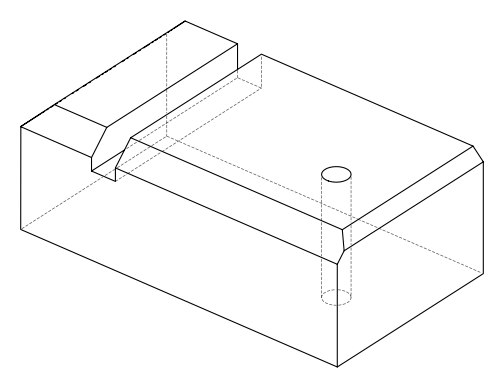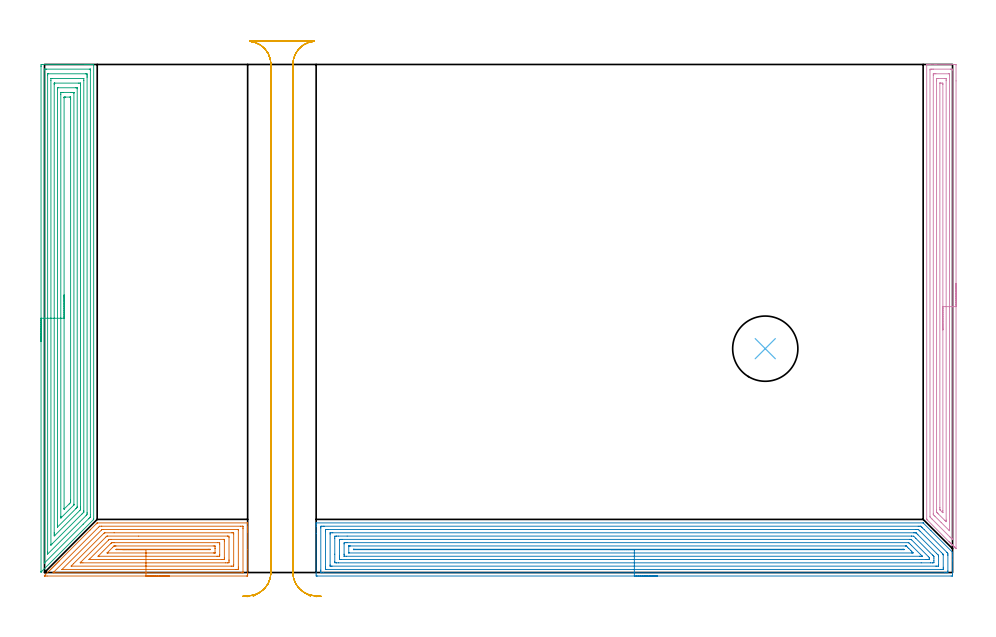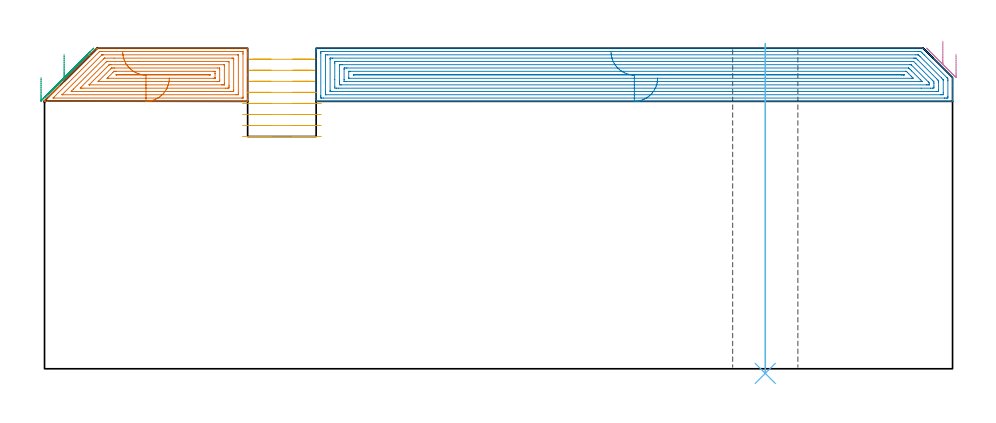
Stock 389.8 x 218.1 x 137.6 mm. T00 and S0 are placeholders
(PLAN: 6 operations, 2 tool changes, 56.4 min)
(1 AREA_MILL | FG_CHAMFER_SURFACE | UGT0205_001 | 5.68 min | 24594 mm3)
(2 AREA_MILL_1 | FG_CHAMFER_SURFACE_1 | UGT0205_001 | 19.62 min | 73126 mm3)
(3 AREA_MILL_2 | FG_CHAMFER_SURFACE_2 | UGT0205_001 | 13.69 min | 51985 mm3)
(4 AREA_MILL_3 | FG_CHAMFER_SURFACE_3 | UGT0205_001 | 8.3 min | 15840 mm3)
(5 MILL_RECTANGULAR_SLOT | SLOT_RECTANGULAR | UGT0201_094 | Follow Part, ap 5, ae 75% | 8.54 min | 238784 mm3)
(6 INDEXABLE_INSERT_DRILL_THROUGH_HOLE_FROM_SOLID | STEP1HOLE | NXT0302_027 | 0.57 min | 84657 mm3)
(TOOL UGT0205_001 | Chamfer Mill 20 x 3 x 45 deg. | D20 FL50 Z2)
(TOOL UGT0201_094 | End mill 20 mm | D20 FL38 Z4)
(TOOL NXT0302_027 | Index. Insert Drill 28mm [880-D2800L32-05] | D28 PA176 FL140 Z2)
(OP 1 AREA_MILL)
G17 G21 G94 G90
T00 M6
G54
G17 G0 G90 X53.548 Y-1.499 S1061 M3
G43 Z147.6 H0
Z124.801
G94 G1 X53.51 Z123.929 F250.
X53.396 Z123.064
X53.207 Z122.213
X52.945 Z121.381
X52.611 Z120.575
X52.208 Z119.801
X51.74 Z119.065
X51.209 Z118.373
X50.619 Z117.73
X49.976 Z117.141
X49.284 Z116.61
X48.548 Z116.141
X47.774 Z115.738
X46.968 Z115.404
X46.136 Z115.142
X45.284 Z114.953
X44.42 Z114.839
X43.548 Z114.801
X1.107 Y-1.497 Z114.803
X0.394 Y-1.495 Z114.805
X0.089 Y-1.485 Z114.815
X0.01 Y-1.476 Z114.824
X0.001 Y-1.473 Z114.826
X-0.092 Y-1.435 Z114.859
X0.009 Y-1.305 Z114.995
X0.072 Y-1.228 Z115.071
X1.679 Y0.379 Z116.677
X1.787 Y0.489 Z116.785
X2.126 Y0.826 Z117.126
X2.33 Y1.03 Z117.33
X2.557 Y1.258 Z117.556
X2.676 Y1.378 Z117.674
X2.85 Y1.551 Z117.849
X3.12 Y1.821 Z118.119
X3.288 Y1.991 Z118.285
X3.455 Y2.156 Z118.454
X3.564 Y2.265 Z118.563
X3.727 Y2.43 Z118.725
X3.89 Y2.591 Z118.889
X4.009 Y2.71 Z119.008
X4.167 Y2.869 Z119.164
X4.324 Y3.026 Z119.323
X4.453 Y3.154 Z119.452
X4.607 Y3.309 Z119.604
X4.759 Y3.46 Z119.758
X4.897 Y3.598 Z119.896
X5.046 Y3.748 Z120.044
X5.194 Y3.895 Z120.192
X5.342 Y4.043 Z120.341
X5.486 Y4.188 Z120.483
X5.628 Y4.329 Z120.627
X5.786 Y4.487 Z120.785
X5.925 Y4.627 Z120.923
X6.063 Y4.764 Z121.062
X6.23 Y4.931 Z121.229
X6.365 Y5.067 Z121.363
X6.498 Y5.199 Z121.496
X19.549 Y18.249 Z134.548
X22.225 Y20.926 Z137.224
X22.546 Y21.246 Z137.543
X22.605 Y21.295 Z137.591
X22.669 Y21.3 Z137.6
X87.093
X87.19 Y21.294 Z137.592
X87.2 Y21.1 Z137.398
Y19.552 Z135.851
Y19.128 Z135.424
Y18.916 Z135.213
Y18.249 Z134.546
Y18.037 Z134.334
Y17.37 Z133.664
Y9.93 Z126.227
Y-0.54 Z115.756
X87.196 Y-1.085 Z115.211
X87.191 Y-1.491 Z114.805
X87.063 Y-1.495 Z114.802
X86.648 Y-1.5 Z114.8
X43.548 Y-1.499 Z114.801
Y-0.085 Z116.215
X4.009 Y-0.083 Z116.217
X3.883 Y-0.082 Z116.218
X3.749 Y-0.079 Z116.221
X3.692 Y-0.077 Z116.223
X3.694 Y-0.068 Z116.232
X3.777 Y0.022 Z116.322
X3.868 Y0.117 Z116.417
X4.009 Y0.259 Z116.559
X23.216 Y19.465 Z135.765
X23.558 Y19.803 Z136.103
X23.63 Y19.869 Z136.169
X23.686 Y19.88 Z136.18
X24.447 Y19.885 Z136.185
X24.569
X84.105 Y19.886 Z136.186
X84.871 Y19.884 Z136.184
X84.996 Y19.883 Z136.183
X85.187 Y19.879 Z136.179
X85.192 Y19.818 Z136.118
X85.198 Y19.684 Z135.984
X85.2 Y19.128 Z135.428
Y18.803 Z135.103
X85.199 Y0.348 Z116.648
X85.193 Y0.022 Z116.322
X85.19 Y-0.068 Z116.232
X85.177 Y-0.079 Z116.221
X85.158 Y-0.081 Z116.219
X85.063 Y-0.084 Z116.216
X84.871 Y-0.085 Z116.215
X84.749 Y-0.086 Z116.214
X43.548 Y-0.085 Z116.215
Y1.33 Z117.63
X7.786 Y1.331 Z117.631
X7.585 Y1.333 Z117.633
X7.563 Y1.334 Z117.634
X7.549 Y1.337 Z117.637
X7.555 Y1.349 Z117.649
X7.563 Y1.363 Z117.663
X24.447 Y18.248 Z134.548
X24.629 Y18.422 Z134.722
X24.664 Y18.453 Z134.753
X24.684 Y18.465 Z134.765
X24.735 Y18.467 Z134.767
X24.885 Y18.47 Z134.77
X25.11 Y18.471 Z134.771
X25.335
X82.87
X83.094 Y18.469 Z134.769
X83.168 Y18.467 Z134.767
X83.187 Y18.465 Z134.765
X83.192 Y18.423 Z134.723
X83.197 Y18.354 Z134.654
X83.199 Y18.249 Z134.549
X83.2 Y18.144 Z134.444
Y2.325 Z118.625
X83.199 Y1.551 Z117.851
X83.197 Y1.449 Z117.749
X83.19 Y1.348 Z117.648
X83.094 Y1.336 Z117.636
X82.429 Y1.33 Z117.63
X82.205 Y1.329 Z117.629
X43.548 Y1.33 Z117.63
Y2.744 Z119.044
X11.687 Y2.745 Z119.045
X11.52 Y2.748 Z119.048
X11.416 Y2.752 Z119.052
X11.484 Y2.83 Z119.13
X11.541 Y2.89 Z119.19
X12.423 Y3.775 Z120.075
X25.335 Y16.686 Z132.986
X25.685 Y17.024 Z133.324
X25.727 Y17.05 Z133.35
X25.795 Y17.054 Z133.354
X25.938 Y17.056 Z133.356
X29.872 Y17.057 Z133.357
X80.428
X80.746 Y17.055 Z133.355
X81.115 Y17.05 Z133.35
X81.19 Y17.037 Z133.337
X81.195 Y16.897 Z133.197
X81.2 Y16.607 Z132.907
X81.199 Y3.309 Z119.609
X81.19 Y2.927 Z119.227
X81.182 Y2.75 Z119.05
X80.997 Y2.746 Z119.046
X80.428 Y2.743 Z119.043
X80.112
X43.548 Y2.744 Z119.044
Y4.158 Z120.458
X16.478 Y4.159 Z120.459
X15.589 Y4.16 Z120.46
X15.561 Y4.162 Z120.462
X15.298 Y4.188 Z120.488
X15.425 Y4.322 Z120.622
X15.561 Y4.462 Z120.762
X26.224 Y15.125 Z131.425
X26.471 Y15.368 Z131.668
X26.723 Y15.612 Z131.912
X27.083 Y15.641 Z131.941
X27.112 Y15.642 Z131.942
X40.41 Y15.643 Z131.943
X78.621 Y15.642 Z131.942
X78.651 Y15.641 Z131.941
X79.19 Y15.612 Z131.912
X79.199 Y15.071 Z131.371
X79.2 Y5.402 Z121.702
Y5.067 Z121.367
X79.198 Y4.526 Z120.826
X79.19 Y4.188 Z120.488
X78.681 Y4.158 Z120.458
X78.651
X77.793 Y4.157 Z120.457
X43.548 Y4.158 Z120.458
Y5.572 Z121.872
X19.355 Y5.574 Z121.874
X19.234 Y5.576 Z121.876
X19.15 Y5.58 Z121.88
X19.14 Y5.582 Z121.882
X19.149 Y5.594 Z121.894
X19.176 Y5.625 Z121.925
X19.246 Y5.698 Z121.998
X19.305 Y5.757 Z122.057
X27.403 Y13.855 Z130.155
X27.702 Y14.151 Z130.451
X27.747 Y14.192 Z130.492
X27.775 Y14.215 Z130.515
X27.813 Y14.222 Z130.522
X28.001 Y14.224 Z130.524
X28.512 Y14.228 Z130.528
X76.874 Y14.229 Z130.529
X77. Y14.228 Z130.528
X77.101 Y14.225 Z130.525
X77.166 Y14.222 Z130.522
X77.19 Y14.215 Z130.515
X77.192 Y14.177 Z130.477
X77.197 Y13.855 Z130.155
X77.2 Y13.533 Z129.833
Y6.502 Z122.802
X77.198 Y5.945 Z122.245
X77.195 Y5.628 Z121.928
X77.191 Y5.583 Z121.883
X77.156 Y5.578 Z121.878
X77.063 Y5.575 Z121.875
X76.874 Y5.573 Z121.873
X76.363 Y5.572 Z121.872
X75.985 Y5.571 Z121.871
X43.548 Y5.572 Z121.872
Y6.986 Z123.286
X23.392 Y6.988 Z123.288
X23.052 Y6.992 Z123.292
X23.007 Y6.994 Z123.294
X23.025 Y7.018 Z123.318
X23.072 Y7.072 Z123.372
X23.131 Y7.134 Z123.434
X23.188 Y7.19 Z123.49
X28.49 Y12.492 Z128.792
X28.624 Y12.625 Z128.925
X28.733 Y12.73 Z129.03
X28.806 Y12.797 Z129.097
X28.89 Y12.808 Z129.108
X29.056 Y12.811 Z129.111
X29.778 Y12.814 Z129.114
X29.941 Y12.815 Z129.115
X74.372 Y12.814 Z129.114
X75.097 Y12.808 Z129.108
X75.19 Y12.805 Z129.105
X75.197 Y12.404 Z128.704
X75.199 Y12.199 Z128.499
X75.2 Y7.601 Z123.901
X75.198 Y7.499 Z123.799
X75.191 Y7.294 Z123.594
X75.178 Y6.992 Z123.292
X75.097 Y6.99 Z123.29
X74.932 Y6.987 Z123.287
X74.208 Y6.986 Z123.286
X74.045
X43.548
Y8.401 Z124.701
X27.295
X27.112 Y8.402 Z124.702
X26.93 Y8.405 Z124.705
X26.88 Y8.408 Z124.708
X26.868 Y8.41 Z124.71
X26.911 Y8.457 Z124.757
X26.988 Y8.54 Z124.84
X27.029 Y8.582 Z124.882
X27.07 Y8.624 Z124.924
X29.279 Y10.833 Z127.133
X29.665 Y11.218 Z127.518
X29.722 Y11.273 Z127.573
X29.778 Y11.324 Z127.624
X29.871 Y11.393 Z127.693
X29.955 Y11.396 Z127.696
X30.13 Y11.398 Z127.698
X30.483 Y11.4 Z127.7
X30.667
X72.431
X73.14 Y11.396 Z127.696
X73.167 Y11.394 Z127.694
X73.19 Y11.346 Z127.646
X73.194 Y11.218 Z127.518
X73.2 Y10.458 Z126.758
Y10.339 Z126.639
Y8.582 Z124.882
X73.199 Y8.487 Z124.787
X73.198 Y8.439 Z124.739
X73.194 Y8.416 Z124.716
X73.192 Y8.41 Z124.71
X73.165 Y8.407 Z124.707
X72.799 Y8.402 Z124.702
X72.614 Y8.4 Z124.7
X43.548 Y8.401 Z124.701
Y9.815 Z126.115
X30.938 Y9.816 Z126.116
X30.768 Y9.82 Z126.12
X30.731 Y9.822 Z126.122
X30.732 Y9.827 Z126.127
X30.754 Y9.854 Z126.154
X30.798 Y9.899 Z126.199
X30.863 Y9.96 Z126.26
X30.886 Y9.978 Z126.278
X30.938 Y9.982 Z126.282
X31.025 Y9.985 Z126.285
X31.197 Y9.986 Z126.286
X31.555
X70.296
X70.654 Y9.985 Z126.285
X71.014 Y9.983 Z126.283
X71.176 Y9.979 Z126.279
X71.19 Y9.9 Z126.2
X71.178 Y9.821 Z126.121
X70.828 Y9.816 Z126.116
X70.654 Y9.815 Z126.115
X43.548
X42.677 Z126.153
X41.812 Z126.267
X40.96 Z126.456
X40.128 Z126.718
X39.322 Z127.052
X38.548 Z127.455
X37.813 Z127.924
X37.12 Z128.455
X36.477 Z129.044
X35.888 Z129.687
X35.357 Z130.379
X34.888 Z131.115
X34.485 Z131.889
X34.152 Z132.695
X33.889 Z133.527
X33.7 Z134.379
X33.587 Z135.244
X33.549 Z136.115
G0 Z147.6
M5
M2
(OP 2 AREA_MILL_1)
G17 G21 G94 G90
T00 M6
G54
G17 G0 G90 X263.2 Y-1.5 S1061 M3
G43 Z147.6 H0
Z124.8
G94 G1 X263.162 Z123.928 F250.
X263.048 Z123.064
X262.859 Z122.212
X262.597 Z121.38
X262.263 Z120.574
X261.86 Z119.8
X261.392 Z119.064
X260.86 Z118.372
X260.271 Z117.729
X259.628 Z117.14
X258.936 Z116.608
X258.2 Z116.14
X257.426 Z115.737
X256.62 Z115.403
X255.788 Z115.141
X254.937 Z114.952
X254.072 Z114.838
X253.2 Z114.8
X117.197
X116.78 Y-1.496 Z114.802
X116.61 Y-1.492 Z114.806
X116.6 Y-1.085 Z115.212
Y16.782 Z133.077
Y19.709 Z136.005
Y20.006 Z136.301
Y20.601 Z136.9
Y20.885 Z137.184
Y21.02 Z137.319
X116.61 Y21.294 Z137.593
X116.751 Y21.3 Z137.6
X377.164
X377.195 Y21.294 Z137.592
X377.23 Y21.271 Z137.569
X380.544 Y17.956 Z134.255
X389.8 Y8.701 Z124.997
Y8.579 Z124.878
Y7.703 Z124.002
Y7.418 Z123.718
Y6.824 Z123.12
Y5.648 Z121.945
Y5.066 Z121.361
Y-0.795 Z115.503
X389.797 Y-1.085 Z115.212
X389.79 Y-1.492 Z114.805
X389.62 Y-1.496 Z114.802
X389.203 Y-1.5 Z114.8
X253.2
Y-0.086 Z116.214
X119.75
X118.98 Y-0.085 Z116.215
X118.856 Y-0.084 Z116.216
X118.637 Y-0.079 Z116.221
X118.61 Y-0.008 Z116.292
X118.604 Y0.165 Z116.465
X118.601 Y0.672 Z116.972
X118.6 Y1.047 Z117.347
X118.601 Y19.128 Z135.428
X118.603 Y19.5 Z135.8
X118.61 Y19.87 Z136.17
X118.98 Y19.881 Z136.181
X119.105 Y19.884 Z136.184
X119.872 Y19.886 Z136.186
X119.995
X375.057
X375.826 Y19.884 Z136.184
X375.951 Y19.883 Z136.183
X376.136 Y19.879 Z136.179
X376.499 Y19.54 Z135.84
X376.718 Y19.33 Z135.63
X376.922 Y19.128 Z135.428
X377.61 Y18.441 Z134.741
X387.436 Y8.614 Z124.914
X387.465 Y8.582 Z124.882
X387.79 Y8.217 Z124.517
X387.796 Y7.703 Z124.003
X387.799 Y7.329 Z123.629
Y0.672 Z116.972
X387.797 Y0.3 Z116.6
X387.79 Y-0.07 Z116.23
X387.42 Y-0.081 Z116.219
X387.295 Y-0.084 Z116.216
X386.528 Y-0.086 Z116.214
X386.405
X253.2
Y1.328 Z117.628
X120.764 Y1.329 Z117.629
X120.689 Y1.33 Z117.63
X120.63 Y1.333 Z117.633
X120.616 Y1.335 Z117.635
X120.61 Y1.345 Z117.645
X120.606 Y1.39 Z117.69
X120.602 Y1.551 Z117.851
X120.6 Y1.713 Z118.013
Y2.43 Z118.73
Y17.531 Z133.831
X120.602 Y18.249 Z134.549
X120.604 Y18.406 Z134.706
X120.609 Y18.458 Z134.758
X120.652 Y18.464 Z134.764
X120.764 Y18.466 Z134.766
X121.43 Y18.471 Z134.771
X121.656
X374.042
X374.712 Y18.468 Z134.768
X374.934 Y18.464 Z134.764
X375.139 Y18.45 Z134.75
X375.345 Y18.249 Z134.549
X375.826 Y17.774 Z134.074
X385.019 Y8.582 Z124.882
X385.636 Y7.962 Z124.262
X385.761 Y7.83 Z124.13
X385.79 Y7.798 Z124.098
X385.794 Y7.757 Z124.057
X385.797 Y7.703 Z124.003
X385.8 Y7.542 Z123.842
Y2.268 Z118.568
X385.798 Y1.551 Z117.851
X385.796 Y1.394 Z117.694
X385.791 Y1.342 Z117.642
X385.748 Y1.335 Z117.635
X385.636 Y1.334 Z117.634
X384.97 Y1.329 Z117.629
X384.744
X253.2 Y1.328 Z117.628
Y2.743 Z119.043
X123.439
X123.121 Y2.744 Z119.044
X122.72 Y2.748 Z119.048
X122.634 Y2.75 Z119.05
X122.61 Y2.758 Z119.058
X122.607 Y2.8 Z119.1
X122.604 Y2.891 Z119.191
X122.6 Y3.257 Z119.557
Y16.491 Z132.791
X122.605 Y16.905 Z133.205
X122.61 Y17.008 Z133.308
X122.613 Y17.05 Z133.35
X122.674 Y17.052 Z133.352
X122.867 Y17.055 Z133.355
X123.439 Y17.057 Z133.357
X123.757
X373.151
X373.469 Y17.056 Z133.356
X374.042 Y17.051 Z133.351
X374.076 Y17.05 Z133.35
X374.113 Y17.026 Z133.326
X374.194 Y16.95 Z133.25
X374.352 Y16.797 Z133.097
X374.66 Y16.491 Z132.791
X374.934 Y16.217 Z132.517
X382.961 Y8.191 Z124.491
X383.447 Y7.703 Z124.003
X383.604 Y7.542 Z123.842
X383.726 Y7.413 Z123.713
X383.79 Y7.339 Z123.639
X383.8 Y6.824 Z123.124
Y3.36 Z119.66
Y3.309 Z119.609
X383.795 Y2.895 Z119.195
X383.791 Y2.792 Z119.092
X383.787 Y2.749 Z119.049
X383.726 Y2.748 Z119.048
X383.533 Y2.745 Z119.045
X382.961 Y2.743 Z119.043
X382.643
X253.2
Y4.157 Z120.457
X126.146
X125.253 Y4.158 Z120.458
X125.223 Y4.159 Z120.459
X124.61 Y4.188 Z120.488
X124.602 Y4.8 Z121.1
X124.6 Y7.877 Z124.177
X124.601 Y14.734 Z131.034
X124.604 Y15.344 Z131.644
X124.61 Y15.612 Z131.912
X125.194 Y15.641 Z131.941
X125.223 Y15.642 Z131.942
X126.084 Y15.643 Z131.943
X129.916
X372.228 Y15.642 Z131.942
X372.259
X373.077 Y15.612 Z131.912
X373.151 Y15.546 Z131.846
X373.968 Y14.734 Z131.034
X374.042 Y14.66 Z130.96
X381.177 Y7.525 Z123.825
X381.527 Y7.171 Z123.471
X381.699 Y6.995 Z123.295
X381.782 Y6.908 Z123.208
X381.79 Y6.824 Z123.124
X381.799 Y6.211 Z122.511
Y5.066 Z121.366
X381.796 Y4.456 Z120.756
X381.79 Y4.188 Z120.488
X381.207 Y4.158 Z120.458
X381.177
X380.316 Y4.157 Z120.457
X376.344
X253.2
Y5.571 Z121.871
X127.386 Y5.572 Z121.872
X127.007 Y5.574 Z121.874
X126.637 Y5.578 Z121.878
X126.61 Y5.945 Z122.245
X126.602 Y6.344 Z122.644
X126.6 Y6.824 Z123.124
Y7.225 Z123.525
X126.601 Y14.055 Z130.355
X126.603 Y14.155 Z130.455
X126.607 Y14.205 Z130.505
X126.611 Y14.222 Z130.522
X126.632 Y14.224 Z130.524
X127.007 Y14.228 Z130.528
X127.519 Y14.229 Z130.529
X127.899
X371.367
X371.881 Y14.227 Z130.527
X371.973 Y14.225 Z130.525
X372.016 Y14.222 Z130.522
X372.11 Y14.134 Z130.434
X372.259 Y13.993 Z130.293
X379.393 Y6.859 Z123.159
X379.426 Y6.824 Z123.124
X379.79 Y6.433 Z122.733
X379.797 Y5.945 Z122.245
X379.799 Y5.745 Z122.045
X379.797 Y5.645 Z121.945
X379.793 Y5.595 Z121.895
X379.789 Y5.578 Z121.878
X379.769 Y5.575 Z121.875
X379.393 Y5.572 Z121.872
X378.881 Y5.571 Z121.871
X378.501
X253.2
Y6.985 Z123.285
X129.518 Y6.986 Z123.286
X128.79 Y6.99 Z123.29
X128.62 Y6.992 Z123.292
X128.61 Y7. Z123.3
X128.603 Y7.009 Z123.309
X128.6 Y7.703 Z124.003
Y7.89 Z124.19
X128.601 Y12.283 Z128.583
X128.606 Y12.472 Z128.772
X128.618 Y12.808 Z129.108
X128.79 Y12.811 Z129.111
X128.955 Y12.813 Z129.113
X129.682 Y12.815 Z129.115
X129.846
X370.821 Y12.814 Z129.114
X370.912 Y12.813 Z129.113
X370.956 Y12.81 Z129.11
X370.975 Y12.808 Z129.108
X371.01 Y12.781 Z129.081
X371.367 Y12.434 Z128.734
X371.705 Y12.097 Z128.397
X372.259 Y11.544 Z127.844
X376.1 Y7.703 Z124.003
X376.718 Y7.083 Z123.383
X376.778 Y7.018 Z123.318
X376.796 Y6.996 Z123.296
X376.718 Y6.992 Z123.292
X376.551 Y6.989 Z123.289
X375.826 Y6.986 Z123.286
X375.662 Y6.985 Z123.285
X253.2
Y8.399 Z124.699
X130.669 Y8.4 Z124.7
X130.655 Y8.401 Z124.701
X130.618 Y8.406 Z124.706
X130.601 Y8.555 Z124.855
X130.6 Y11.218 Z127.518
X130.602 Y11.325 Z127.625
X130.606 Y11.378 Z127.678
X130.609 Y11.387 Z127.687
X130.623 Y11.393 Z127.693
X130.726 Y11.396 Z127.696
X131.096 Y11.4 Z127.7
X131.281
X369.583
X369.768 Y11.397 Z127.697
X369.89 Y11.393 Z127.693
X369.959 Y11.383 Z127.683
X369.993 Y11.352 Z127.652
X370.133 Y11.218 Z127.518
X370.475 Y10.878 Z127.178
X371.014 Y10.339 Z126.639
X371.893 Y9.461 Z125.761
X372.259 Y9.094 Z125.394
X372.765 Y8.582 Z124.882
X372.921 Y8.42 Z124.72
X372.628 Y8.407 Z124.707
X372.442 Y8.401 Z124.701
X372.259 Y8.4 Z124.7
X253.2 Y8.399 Z124.699
Y9.814 Z126.114
X132.891
X132.716 Y9.816 Z126.116
X132.63 Y9.819 Z126.119
X132.611 Y9.821 Z126.121
X132.608 Y9.826 Z126.126
X132.603 Y9.85 Z126.15
X132.602 Y9.9 Z126.2
X132.603 Y9.95 Z126.25
X132.608 Y9.974 Z126.274
X132.611 Y9.979 Z126.279
X132.63 Y9.981 Z126.281
X132.717 Y9.985 Z126.285
X132.891 Y9.986 Z126.286
X133.25
X368.333
X368.691 Y9.982 Z126.282
X368.778 Y9.979 Z126.279
X368.921 Y9.971 Z126.271
X368.997 Y9.896 Z126.196
X369.063 Y9.829 Z126.129
X368.953 Y9.821 Z126.121
X368.866 Y9.817 Z126.117
X368.691 Y9.815 Z126.115
X367.8 Y9.814 Z126.114
X253.2
X252.328 Z126.152
X251.464 Z126.266
X250.612 Z126.454
X249.78 Z126.717
X248.974 Z127.051
X248.2 Z127.453
X247.464 Z127.922
X246.772 Z128.453
X246.129 Z129.043
X245.54 Z129.686
X245.009 Z130.378
X244.54 Z131.114
X244.137 Z131.888
X243.803 Z132.694
X243.541 Z133.526
X243.352 Z134.377
X243.238 Z135.242
X243.2 Z136.114
G0 Z147.6
M5
M2
(OP 3 AREA_MILL_2)
G17 G21 G94 G90
T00 M6
G54
G17 G0 G90 X-1.5 Y99.15 S1061 M3
G43 Z147.6 H0
Z125.
G94 G1 Y99.188 Z124.128 F250.
Y99.302 Z123.264
Y99.491 Z122.412
Y99.753 Z121.58
Y100.087 Z120.774
Y100.49 Z120.
Y100.959 Z119.264
Y101.49 Z118.572
Y102.079 Z117.929
Y102.722 Z117.34
Y103.414 Z116.808
Y104.15 Z116.34
Y104.924 Z115.937
Y105.73 Z115.603
Y106.562 Z115.341
Y107.414 Z115.152
Y108.278 Z115.038
Y109.15 Z115.
Y217.209
X-1.498 Y217.504 Z115.002
X-1.492 Y218.093 Z115.006
X-0.903 Y218.1 Z115.595
X17.231 Z133.725
X17.827 Z134.321
X18.418 Z134.915
X18.719 Z135.215
X19.31 Z135.806
X19.611 Z136.106
X20.212 Z136.712
X20.697 Z137.196
X21.051 Y218.093 Z137.543
X21.097 Y218.09 Z137.588
X21.1 Y217.949 Z137.6
Y23.091
X21.094 Y22.795 Z137.592
X20.996 Y22.696 Z137.495
X20.948 Y22.649 Z137.448
X-1.2 Y0.499 Z115.299
X-1.348 Y0.35 Z115.148
X-1.497 Y0.202 Z115.
X-1.498 Z114.999
X-1.499 Y0.25
X-1.5 Y0.297 Z115.
Y109.15
X-0.086 Z116.414
Y215.795
X-0.084 Y215.87 Z116.416
X-0.079 Y216.02 Z116.421
X-0.075 Y216.091 Z116.425
X-0.058 Y216.094 Z116.442
X-0.011 Y216.097 Z116.489
X0.501 Y216.1 Z117.001
X0.881 Z117.381
X19.231 Z135.731
X19.611 Y216.097 Z136.111
X19.664 Y216.094 Z136.164
X19.675 Y216.091 Z136.175
X19.679 Y216.044 Z136.179
X19.683 Y215.945 Z136.183
X19.685 Y215.795 Z136.185
X19.686 Y215.72 Z136.186
Y24.8
X19.684 Y23.983 Z136.184
X19.683 Y23.911 Z136.183
X19.678 Y23.84 Z136.178
X19.611 Y23.767 Z136.111
X19.275 Y23.427 Z135.775
X18.942 Y23.091 Z135.442
X16.601 Y20.75 Z133.101
X0.102 Y4.251 Z116.602
X-0.011 Y4.141 Z116.489
X-0.05 Y4.106 Z116.45
X-0.073 Y4.087 Z116.427
X-0.079 Y4.14 Z116.421
X-0.084 Y4.289 Z116.416
X-0.085 Y4.364 Z116.415
X-0.086 Y109.15 Z116.414
X1.328 Z117.828
X1.329 Y213.489 Z117.829
X1.333 Y213.936 Z117.833
X1.335 Y214.046 Z117.835
X1.343 Y214.09 Z117.843
X1.446 Y214.095 Z117.946
X1.61 Y214.099 Z118.11
X17.664 Y214.1 Z134.164
X17.827 Y214.097 Z134.327
X17.99 Y214.091 Z134.49
X18.265 Y214.075 Z134.765
X18.267 Y213.936 Z134.767
X18.27 Y213.493 Z134.77
X18.271 Y213.045 Z134.771
Y212.6
Y25.767
X18.269 Y25.325 Z134.769
X18.264 Y24.875 Z134.764
X18.049 Y24.653 Z134.549
X17.827 Y24.427 Z134.327
X1.332 Y7.931 Z117.832
X1.33 Z117.83
X1.328 Y8.823 Z117.828
Y109.15
X2.743 Z119.243
Y211.261
X2.749 Y212.069 Z119.249
X2.751 Y212.09 Z119.251
X2.771 Y212.093 Z119.271
X2.823 Y212.097 Z119.323
X2.928 Y212.099 Z119.428
X3.137 Y212.1 Z119.637
X16.683 Y212.099 Z133.183
X16.781 Y212.097 Z133.281
X16.83 Y212.093 Z133.33
X16.849 Y212.09 Z133.349
X16.85 Y212.078 Z133.35
X16.857 Y211.339 Z133.357
Y211.261
Y26.659
X16.856 Y26.252 Z133.356
X16.853 Y26.048 Z133.353
X16.85 Y25.948 Z133.35
X16.845 Y25.906 Z133.345
X16.822 Y25.88 Z133.322
X16.716 Y25.767 Z133.216
X16.381 Y25.429 Z132.881
X16.043 Y25.092 Z132.543
X3.247 Y12.296 Z119.747
X3.002 Y12.053 Z119.502
X2.757 Y11.815 Z119.257
X2.75 Y11.81 Z119.25
X2.748 Y11.825 Z119.248
X2.745 Y11.893 Z119.245
X2.743 Y12.033 Z119.243
Y109.15
X4.157 Z120.657
Y209.477
X4.158 Y209.768 Z120.658
X4.163 Y210.06 Z120.663
X4.164 Y210.091 Z120.664
X4.177 Y210.093 Z120.677
X4.215 Y210.097 Z120.715
X4.293 Y210.099 Z120.793
X4.449 Y210.1 Z120.949
X14.529 Z131.029
X15.151 Y210.098 Z131.651
X15.425 Y210.095 Z131.925
X15.437 Y210.085 Z131.937
X15.439 Y210.081 Z131.939
X15.442 Y209.477 Z131.942
X15.443 Y209.186 Z131.943
Y28.151
X15.442 Y27.55 Z131.942
X15.44 Y27.262 Z131.94
X15.436 Y26.964 Z131.936
X15.16 Y26.659 Z131.66
X15.156 Y26.654 Z131.656
X4.449 Y15.947 Z120.949
X4.164 Y15.684 Z120.664
X4.16 Y15.957 Z120.66
X4.158 Y16.248 Z120.658
X4.157 Y16.849 Z120.657
Y17.141
Y109.15
X5.571 Z122.071
X5.572 Y207.463 Z122.072
X5.574 Y207.694 Z122.074
X5.578 Y208.023 Z122.078
X5.588 Y208.09 Z122.088
X5.691 Y208.095 Z122.191
X5.827 Y208.099 Z122.327
X13.368 Y208.1 Z129.868
X13.855 Y208.099 Z130.355
X13.989 Y208.093 Z130.489
X14.015 Y208.091 Z130.515
X14.022 Y208.046 Z130.522
X14.026 Y207.927 Z130.526
X14.028 Y207.694 Z130.528
X14.029 Y28.442 Z130.529
X14.027 Y28.112 Z130.527
X14.025 Y28.029 Z130.525
X14.022 Y27.992 Z130.522
X14.007 Y27.966 Z130.507
X13.928 Y27.882 Z130.428
X13.603 Y27.55 Z130.103
X13.485 Y27.433 Z129.985
X5.575 Y19.524 Z122.075
X5.574 Z122.074
X5.573 Y19.535 Z122.073
X5.571 Y20.185 Z122.071
Y20.416
Y109.15
X6.985 Z123.485
Y205.157
X6.988 Y205.91 Z123.488
X6.99 Y206.045 Z123.49
X6.992 Y206.086 Z123.492
X7.03 Y206.09 Z123.53
X7.124 Y206.094 Z123.624
X7.827 Y206.1 Z124.327
X8.016 Z124.516
X11.394 Z127.894
X12.286 Z128.786
X12.476 Y206.098 Z128.976
X12.539 Y206.095 Z129.039
X12.588 Y206.09 Z129.088
X12.608 Y206.081 Z129.108
X12.61 Y206.049 Z129.11
X12.613 Y205.91 Z129.113
X12.614 Y205.772 Z129.114
Y29.334
X12.613 Y29.196 Z129.113
X12.61 Y29.057 Z129.11
X12.608 Y29.021 Z129.108
X12.597 Y29.005 Z129.097
X12.566 Y28.968 Z129.066
X12.476 Y28.874 Z128.976
X7.355 Y23.753 Z123.855
X7.124 Y23.524 Z123.624
X7.045 Y23.449 Z123.545
X6.993 Y23.401 Z123.493
X6.99 Y23.566 Z123.49
X6.986 Y23.844 Z123.486
Y23.983
X6.985 Y24.122 Z123.485
Y109.15
X8.4 Z124.9
Y203.743
X8.402 Y203.913 Z124.902
X8.405 Y204.048 Z124.905
X8.406 Y204.084 Z124.906
X8.423 Y204.09 Z124.923
X8.476 Y204.093 Z124.976
X8.908 Y204.1 Z125.408
X8.935 Z125.435
X10.719 Z127.219
X11.12 Y204.096 Z127.62
X11.17 Y204.093 Z127.67
X11.19 Y204.09 Z127.69
X11.194 Y204.079 Z127.694
X11.198 Y204.02 Z127.698
X11.199 Y203.962 Z127.699
X11.2 Y203.618 Z127.7
Y203.235
Y31.118
X11.199 Y30.61 Z127.699
X11.196 Y30.226 Z127.696
X11.193 Y30.1 Z127.693
X11.185 Y30.044 Z127.685
X11.147 Y30.002 Z127.647
X11.034 Y29.884 Z127.534
X10.692 Y29.539 Z127.192
X10.59 Y29.436 Z127.09
X8.513 Y27.361 Z125.013
X8.46 Y27.31 Z124.96
X8.41 Y27.266 Z124.91
X8.405 Y27.265 Z124.905
X8.403 Y27.269 Z124.903
X8.401 Y27.297 Z124.901
X8.4 Y27.442 Z124.9
Y27.55
Y109.15
Y110.022 Z124.938
Y110.887 Z125.051
Y111.738 Z125.24
Y112.57 Z125.503
Y113.376 Z125.836
Y114.15 Z126.239
Y114.886 Z126.708
Y115.578 Z127.239
Y116.221 Z127.828
Y116.81 Z128.472
Y117.342 Z129.164
Y117.81 Z129.9
Y118.213 Z130.673
Y118.547 Z131.479
Y118.809 Z132.311
Y118.998 Z133.163
Y119.112 Z134.028
Y119.15 Z134.9
G0 Z147.6
M5
M2
(OP 4 AREA_MILL_3)
G17 G21 G94 G90
T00 M6
G54
G17 G0 G90 X391.3 Y124.15 S1061 M3
G43 Z147.6 H0
Z135.
G94 G1 Y124.112 Z134.128 F250.
Y123.998 Z133.264
Y123.809 Z132.412
Y123.547 Z131.58
Y123.213 Z130.774
Y122.81 Z130.
Y122.342 Z129.264
Y121.81 Z128.572
Y121.221 Z127.929
Y120.578 Z127.34
Y119.886 Z126.808
Y119.15 Z126.34
Y118.376 Z125.937
Y117.57 Z125.603
Y116.738 Z125.341
Y115.886 Z125.152
Y115.022 Z125.038
Y114.15 Z125.
Y10.43
X391.294 Y10.218 Z125.004
X391.211 Y10.294 Z125.087
X391.011 Y10.489 Z125.289
X390.924 Y10.576 Z125.375
X390.767 Y10.731 Z125.53
X390.713 Y10.786 Z125.586
X390.526 Y10.974 Z125.773
X390.471 Y11.027 Z125.825
X390.416 Y11.083 Z125.883
X390.232 Y11.268 Z126.067
X390.176 Y11.323 Z126.121
X390.119 Y11.38 Z126.18
X389.937 Y11.563 Z126.362
X389.88 Y11.619 Z126.417
X389.822 Y11.677 Z126.477
X389.643 Y11.857 Z126.656
X389.584 Y11.914 Z126.712
X389.525 Y11.974 Z126.774
X389.348 Y12.152 Z126.951
X389.288 Y12.21 Z127.008
X389.228 Y12.271 Z127.071
X389.054 Y12.446 Z127.245
X388.993 Y12.506 Z127.304
X388.931 Y12.568 Z127.368
X388.759 Y12.741 Z127.54
X388.697 Y12.802 Z127.6
X388.634 Y12.865 Z127.665
X388.465 Y13.035 Z127.834
X388.401 Y13.097 Z127.895
X388.337 Y13.162 Z127.962
X388.17 Y13.33 Z128.129
X388.105 Y13.393 Z128.191
X378.881 Y22.619 Z137.419
X378.754 Y22.748 Z137.545
X378.707 Y22.799 Z137.593
X378.7 Y23.261 Z137.6
Y217.959
X378.703 Y218.091 Z137.588
X378.728 Y218.1 Z137.563
X379.036 Z137.263
X379.56 Z136.739
X380.12 Z136.175
X382.174 Z134.123
X382.782 Z133.513
X390.767 Z125.53
X391.073 Y218.098 Z125.224
X391.292 Y218.09 Z125.005
X391.299 Y217.871 Z124.999
X391.3 Y211.054 Z125.
Y114.15
X389.886 Z126.414
Y14.345
X389.88 Y14.082 Z126.42
X389.603 Y14.35 Z126.697
X388.993 Y14.957 Z127.307
X388.708 Y15.241 Z127.592
X381.007 Y22.943 Z135.293
X380.69 Y23.261 Z135.61
X380.12 Y23.842 Z136.18
X380.114 Y24.158 Z136.186
Y215.732
X380.12 Y216.09 Z136.18
X380.643 Y216.098 Z135.657
X381.007 Y216.099 Z135.293
X381.528 Y216.1 Z134.772
X388.993 Y216.099 Z127.307
X389.516 Y216.097 Z126.784
X389.88 Y216.09 Z126.42
X389.886 Y215.726 Z126.414
Y114.15
X388.472 Z127.828
X388.471 Y18.438 Z127.829
X388.469 Y18.07 Z127.831
X388.466 Y17.966 Z127.834
X388.465 Y17.949 Z127.835
X388.456 Y17.955 Z127.844
X388.413 Y17.993 Z127.887
X388.276 Y18.125 Z128.024
X384.92 Y21.479 Z131.38
X382.247 Y24.152 Z134.053
X381.895 Y24.506 Z134.405
X381.628 Y24.778 Z134.672
X381.563 Y24.848 Z134.737
X381.535 Y24.881 Z134.765
X381.533 Y24.921 Z134.767
X381.531 Y25.043 Z134.769
X381.529 Y25.41 Z134.771
Y213.426
X381.531 Y213.95 Z134.769
X381.533 Y214.041 Z134.767
X381.535 Y214.079 Z134.765
X381.596 Y214.09 Z134.704
X381.747 Y214.098 Z134.553
X381.895 Y214.099 Z134.405
X382.632 Y214.1 Z133.668
X388.255 Y214.099 Z128.045
X388.355 Y214.096 Z127.945
X388.434 Y214.09 Z127.866
X388.465 Y214.084 Z127.835
X388.466 Y214.071 Z127.834
X388.469 Y213.95 Z127.831
X388.471 Y213.582 Z127.829
X388.472 Y114.15 Z127.828
X387.057 Z129.243
Y22.532
X387.056 Y22.37 Z129.244
X387.05 Y21.816 Z129.25
X386.481 Y22.37 Z129.819
X383.669 Y25.179 Z132.631
X383.293 Y25.556 Z133.007
X383.104 Y25.746 Z133.196
X383.011 Y25.843 Z133.289
X382.966 Y25.894 Z133.334
X382.949 Y25.916 Z133.351
X382.948 Y25.934 Z133.352
X382.943 Y26.663 Z133.357
Y26.825
Y211.115
X382.944 Y211.276 Z133.356
X382.949 Y211.999 Z133.351
X382.958 Y212.09 Z133.342
X383.054 Y212.093 Z133.246
X383.259 Y212.097 Z133.041
X383.669 Y212.1 Z132.631
X383.736 Z132.564
X386.398 Z129.902
X386.767 Y212.098 Z129.533
X386.951 Y212.094 Z129.349
X387.041 Y212.09 Z129.259
X387.051 Y212.084 Z129.249
X387.053 Y212.07 Z129.247
X387.055 Y212.037 Z129.245
X387.057 Y211.438 Z129.243
Y211.276
Y114.15
X385.643 Z130.657
Y26.625
X385.641 Y25.934 Z130.659
X385.639 Y25.738 Z130.661
X385.637 Y25.685 Z130.663
X385.526 Y25.782 Z130.774
X385.444 Y25.857 Z130.856
X385.364 Y25.934 Z130.936
X384.556 Y26.742 Z131.744
X384.475 Y26.825 Z131.825
X384.393 Y26.917 Z131.907
X384.363 Y26.956 Z131.937
X384.361 Y26.977 Z131.939
X384.359 Y27.024 Z131.941
X384.357 Y27.716 Z131.943
Y27.917
Y209.895
X384.359 Y210.029 Z131.941
X384.362 Y210.076 Z131.938
X384.365 Y210.091 Z131.935
X384.369 Y210.094 Z131.931
X384.406 Y210.097 Z131.894
X384.556 Y210.099 Z131.744
X384.842 Z131.458
X385.444 Y210.09 Z130.856
X385.636 Y210.086 Z130.664
X385.641 Y209.695 Z130.659
X385.642 Y209.494 Z130.658
X385.643 Y114.15 Z130.657
Y113.278 Z130.695
Y112.413 Z130.809
Y111.562 Z130.998
Y110.73 Z131.26
Y109.924 Z131.594
Y109.15 Z131.997
Y108.414 Z132.465
Y107.722 Z132.996
Y107.079 Z133.586
Y106.49 Z134.229
Y105.958 Z134.921
Y105.49 Z135.657
Y105.087 Z136.431
Y104.753 Z137.237
Y104.491 Z138.069
Y104.302 Z138.92
Y104.188 Z139.785
Y104.15 Z140.657
G0 Z147.6
M5
M2
(OP 5 MILL_RECTANGULAR_SLOT)
G17 G21 G94 G90
T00 M6
G54
G17 G0 G90 X114.198 Y-10.16 S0 M3
G43 Z147.6 H0
Z132.862
G94 G1 X111.6 Y-8.66 F250.
G2 X106.6 Y0. R10. F500.
G1 Y218.1
G2 X115.826 Y228.07 R10.
G1 Y228.1
X87.974
Y228.07
G2 X97.2 Y218.1 R10.
G1 Y0.
G2 X92.2 Y-8.66 R10.
G1 X89.602 Y-10.16 F250.
G0 X114.198 Z128.125
G1 X111.6 Y-8.66
G2 X106.6 Y0. R10. F500.
G1 Y218.1
G2 X115.826 Y228.07 R10.
G1 Y228.1
X87.974
Y228.07
G2 X97.2 Y218.1 R10.
G1 Y0.
G2 X92.2 Y-8.66 R10.
G1 X89.602 Y-10.16 F250.
G0 X114.258 Y-10.174 Z123.387
G1 X111.651 Y-8.69
G2 X106.6 Y0. R10. F500.
G1 Y218.1
G2 X115.826 Y228.07 R10.
G1 Y228.1
X87.974
Y228.07
G2 X97.2 Y218.1 R10.
G1 Y0.
G2 X92.151 Y-8.688 R10.
G1 X89.544 Y-10.174 F250.
G0 X116.856 Y-10.437 Z118.65
G1 X113.963 Y-9.646
G2 X106.6 Y0. R10. F500.
G1 Y218.1
G2 X115.826 Y228.07 R10.
G1 Y228.1
X87.974
Y228.07
G2 X97.2 Y218.1 R10.
G1 Y0.
G2 X89.841 Y-9.645 R10.
G1 X86.948 Y-10.437 F250.
G0 X118.817 Y-10.202 Z113.912
G1 X115.826 Y-9.97
G2 X106.6 Y0. R10. F500.
G1 Y218.1
G2 X115.826 Y228.07 R10.
G1 Y228.1
X87.974
Y228.07
G2 X97.2 Y218.1 R10.
G1 Y0.
G2 X87.974 Y-9.97 R10.
G1 X84.983 Y-10.202 F250.
G0 X118.817 Z109.175
G1 X115.826 Y-9.97
G2 X106.6 Y0. R10. F500.
G1 Y218.1
G2 X115.826 Y228.07 R10.
G1 Y228.1
X87.974
Y228.07
G2 X97.2 Y218.1 R10.
G1 Y0.
G2 X87.974 Y-9.97 R10.
G1 X84.983 Y-10.202 F250.
G0 X118.817 Z104.437
G1 X115.826 Y-9.97
G2 X106.6 Y0. R10. F500.
G1 Y218.1
G2 X115.826 Y228.07 R10.
G1 Y228.1
X87.974
Y228.07
G2 X97.2 Y218.1 R10.
G1 Y0.
G2 X87.974 Y-9.97 R10.
G1 X84.983 Y-10.202 F250.
G0 X118.817 Z99.7
G1 X115.826 Y-9.97
G2 X106.6 Y0. R10. F500.
G1 Y218.1
G2 X115.826 Y228.07 R10.
G1 Y228.1
X87.974
Y228.07
G2 X97.2 Y218.1 R10.
G1 Y0.
G2 X87.974 Y-9.97 R10.
G1 X84.983 Y-10.202 F250.
G0 Z147.6
M5
M2
(OP 6 INDEXABLE_INSERT_DRILL_THROUGH_HOLE_FROM_SOLID)
G17 G21 G94 G90
T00 M6
G54
G17 G0 G90 X309.4 Y96.1 S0 M3
G43 Z147.6 H1
G94 G81 G98 Z-1.989 F250. R139.6
G80
M5
M2
